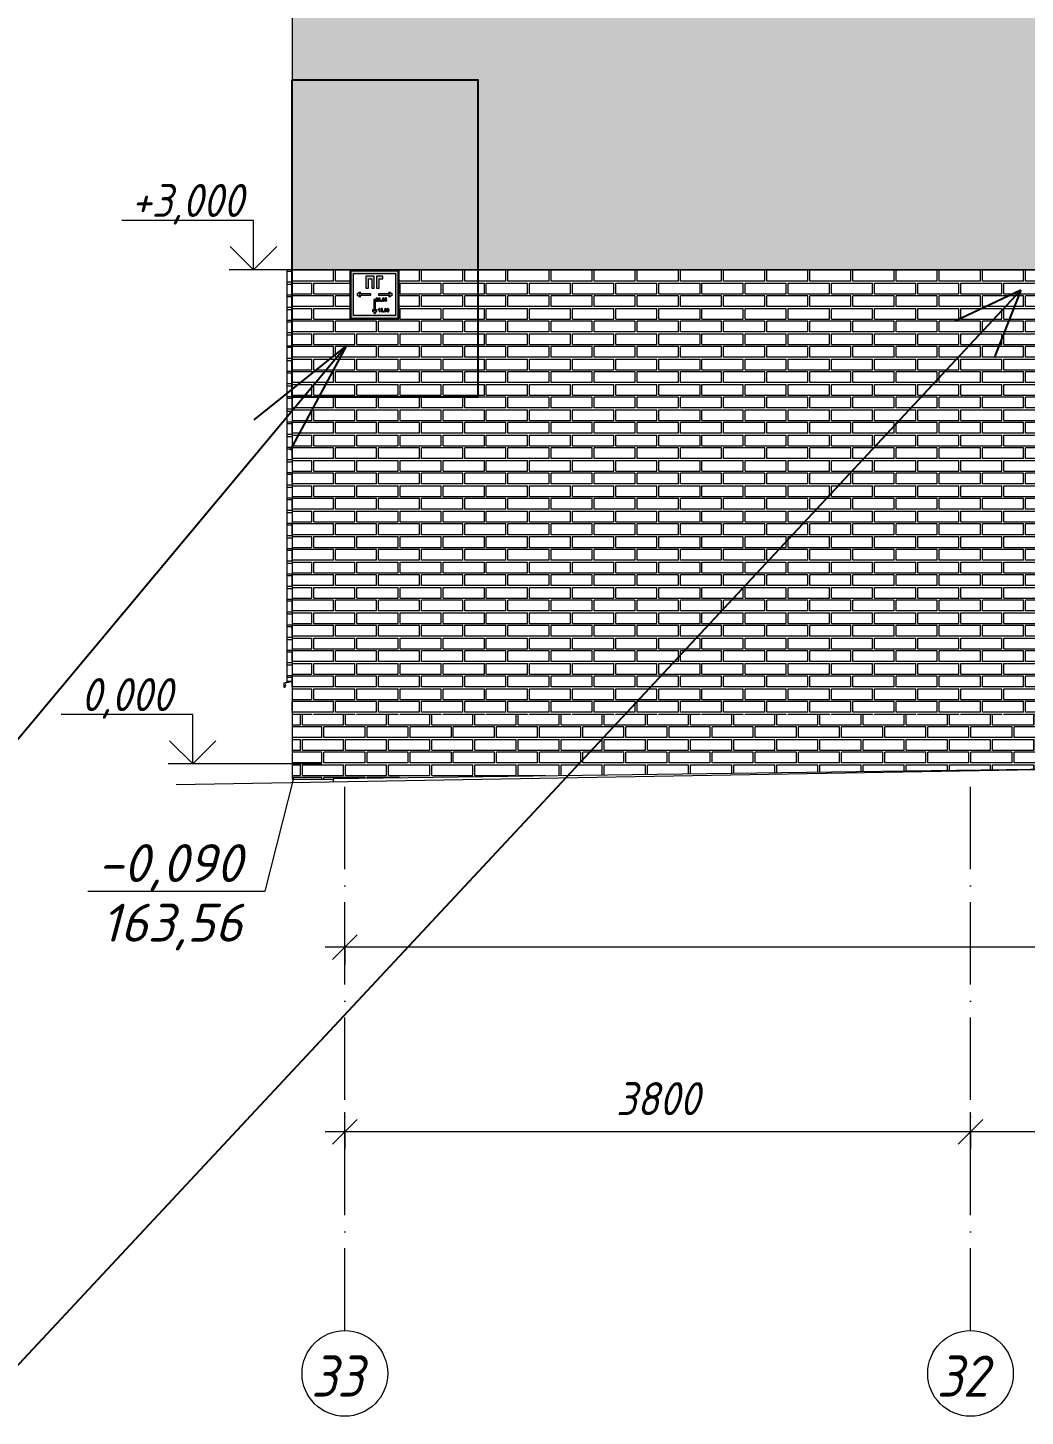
# Model space of a CAD drawing. Header units: millimetres. Extents: x 3914 to 319671, y -18248 to 19136.
# Drawn here: x 188990 to 195048, y -3960 to 4470 of the extents above; entities that cross this region are included whole.
import ezdxf

# ---------------------------------------------------------------- set-up
doc = ezdxf.new("R2010")
doc.units = ezdxf.units.MM
doc.linetypes.add('50_200_ШТРИХ_1Т_ш5_п1_п1_', pattern=[700, 500, -100, 0, -100])
for name, color, linetype, lineweight in [('A-ANNO-DIMS', 7, 'Continuous', 9), ('A-ANNO-DIMS-100', 7, 'Continuous', 9), ('A-ANNO-NOTE', 7, 'Continuous', 9), ('A-DETL-2', 7, 'Continuous', 5), ('A-GENM', 7, 'Continuous', 9), ('A-GLAZ', 7, 'Continuous', 9), ('A-GLAZ-1', 7, 'Continuous', 5), ('A-WALL', 7, 'Continuous', 5), ('A-WALL-PATT', 7, 'Continuous', 5), ('G-ANNO-DIMS', 7, 'Continuous', 9), ('G-ANNO-DIMS-1', 7, 'Continuous', 20), ('I-WALL', 7, 'Continuous', 5), ('Оси', 7, 'Continuous', 9), ('Оси-1', 7, '50_200_ШТРИХ_1Т_ш5_п1_п1_', 9)]:
    doc.layers.add(name, color=color, linetype=linetype, lineweight=lineweight)
doc.styles.add('ISOCPEUR_I_1', font='isocpeui.ttf', dxfattribs={"height": 230})
doc.styles.add('ISOCPEUR_I_2', font='isocpeui.ttf', dxfattribs={"width": 0.9, "height": 250})
doc.styles.add('ISOCPEUR_I_3', font='isocpeui.ttf', dxfattribs={"width": 0.9, "height": 200})
doc.dimstyles.new('ISO-2_0_0_9К_Средний_с_подложкой', dxfattribs={"dimscale": 304.8, "dimtxt": 199.196235, "dimasz": 0.492126, "dimexe": 0.393701, "dimexo": 0, "dimgap": 0.131234, "dimtad": 1, "dimdec": 0, "dimzin": 0, "dimdsep": 46, "dimtxsty": 'ISOCPEUR_I_3', "dimblk1": 'OBLIQUE', "dimblk2": 'OBLIQUE', "dimsah": 1, "dimcen": 0.09, "dimdle": 0.393701, "dimazin": 0, "dimtfac": 1, "dimtdec": 4, "dimtix": 1, "dimtmove": 0, "dimatfit": 3, "dimfxl": 1, "dimtvp": 1, "dimtfill": 1, "dimtolj": 1, "dimtzin": 0, "dimarcsym": 2})
pattern_1 = [(180, (196016.52, 71), (-2e-14, -154), [125, -137]), (90, (196016.52, 6), (-262, 2e-14), [65, -89]), (180, (196016.52, 6), (-2e-14, -154), [125, -137]), (90, (196028.52, 6), (-262, 2e-14), [65, -89]), (180, (196153.52, 6), (2e-14, -154), [125, -137]), (180, (196153.52, 71), (-2e-14, -154), [125, -137]), (90, (195897.52, 83), (-262, 2e-14), [65, -89]), (90, (196147.52, 83), (-262, 2e-14), [65, -89]), (0, (195897.52, 83), (0, -154), [250, -12]), (0, (195897.52, 148), (0, -154), [250, -12])]

# ---------------------------------------------------------------- blocks, each defined once
blk = doc.blocks.new('WNW_Отлив - Отлив_металлический-V332-АР2_ТР1_Фасад ___-1')
at = {"layer": 'A-GLAZ-1'}
for p, q in [((-125341, 500), (-125380, 491)), ((-125380, 491), (-125380, 466)), ((-125380, 466), (-125374, 466)), ((-125379, 490.2), (-125336.6, 500)), ((-125379, 467), (-125379, 490.2)), ((-125374.7, 467), (-125379, 467)), ((-125369.8, 480.4), (-125374.7, 467)), ((-125374, 466), (-125368.9, 480.1)), ((-125368.9, 480.1), (-125369.8, 480.4))]:
    blk.add_line(p, q, dxfattribs=at)
blk = doc.blocks.new('Указатель_ПГ 300х300 - ПГ-1_Левый-34459975-АР2_ТР1_Фасад ___-1')
at = {"layer": 'A-GENM'}
h = blk.add_hatch(color=256, dxfattribs=at)
h.paths.add_polyline_path([(-124686.8, 2707), (-124686.8, 2993), (-124972.8, 2993), (-124972.8, 2707), (-124830, 2707)], flags=0)
h.paths.add_polyline_path([(-124702.1, 2722.4), (-124957.4, 2722.4), (-124957.4, 2977.6), (-124702.1, 2977.6), (-124702.1, 2774.1)], flags=0)
h.paths.add_polyline_path([(-124829, 2733.4), (-124816.4, 2748.8), (-124816.4, 2758.9), (-124824.9, 2748.8), (-124824.9, 2819.5), (-124833.1, 2819.5), (-124833.1, 2748.8), (-124841.5, 2758.9), (-124841.5, 2748.3), (-124830, 2734.6)], flags=0)
h.paths.add_polyline_path([(-124735.7, 2837.4), (-124735.2, 2837.4), (-124720.2, 2850), (-124735.7, 2862.5), (-124745.8, 2862.5), (-124735.7, 2854.1), (-124806.3, 2854.1), (-124806.3, 2845.8), (-124735.7, 2845.8), (-124745.8, 2837.4)], flags=0)
h.paths.add_polyline_path([(-124922.8, 2837.4), (-124912.2, 2837.4), (-124922.3, 2845.8), (-124851.6, 2845.8), (-124851.6, 2854.1), (-124922.3, 2854.1), (-124912.2, 2862.5), (-124922.8, 2862.5), (-124937.8, 2850), (-124932.9, 2845.8)], flags=0)
h.paths.add_polyline_path([(-124831.1, 2888.3), (-124831.1, 2960.9), (-124882.5, 2960.9), (-124882.5, 2888.3), (-124867.1, 2888.3), (-124867.1, 2945.5), (-124846.4, 2945.5), (-124846.4, 2888.3)], flags=0)
h.paths.add_polyline_path([(-124817.9, 2888.3), (-124802.6, 2888.3), (-124802.6, 2945.5), (-124779.5, 2945.5), (-124779.5, 2960.9), (-124817.9, 2960.9)], flags=0)
h = blk.add_hatch(color=256, dxfattribs=at)
h.paths.add_polyline_path([(-124817.9, 2809.2), (-124809.8, 2809.2), (-124809.8, 2811.7), (-124819.6, 2811.7), (-124823, 2809.2)], flags=0)
h.paths.add_polyline_path([(-124821.2, 2813.6), (-124817.9, 2813.5), (-124810.9, 2820.7), (-124810.1, 2823.7), (-124812, 2827.8), (-124818, 2828.7), (-124820.7, 2827.9), (-124822.6, 2823.7), (-124820, 2823.7), (-124817.9, 2826.3), (-124815.6, 2826.6), (-124813.6, 2825.9), (-124812.6, 2823.6), (-124813.7, 2820.7), (-124819.6, 2815)], flags=0)
h.paths.add_polyline_path([(-124822.7, 2811), (-124819.6, 2811.7), (-124821.2, 2813.6), (-124822.2, 2811.7)], flags=0)
h = blk.add_hatch(color=256, dxfattribs=at)
h.paths.add_polyline_path([(-124803.8, 2821), (-124802.6, 2826.5), (-124795, 2826.5), (-124795, 2829), (-124804.8, 2829), (-124806.3, 2818.6), (-124804.4, 2818.6), (-124804.1, 2819.9)], flags=0)
h.paths.add_polyline_path([(-124800.9, 2808.9), (-124795.7, 2811.3), (-124794.1, 2816), (-124795.8, 2820.6), (-124800.9, 2822.1), (-124802.6, 2820.5), (-124797.6, 2818.8), (-124796.6, 2815.8), (-124798.6, 2812.3), (-124802.6, 2812), (-124803.8, 2812.9), (-124804.8, 2814.9), (-124806.9, 2813.9), (-124803.8, 2809.9), (-124802.6, 2809.5)], flags=0)
h = blk.add_hatch(color=256, dxfattribs=at)
h.paths.add_polyline_path([(-124790, 2809.2), (-124788.1, 2811.7), (-124790.5, 2811.2)], flags=0)
h.paths.add_polyline_path([(-124790, 2805.1), (-124788.6, 2806.7), (-124790, 2809.2)], flags=0)
h = blk.add_hatch(color=256, dxfattribs=at)
h.paths.add_polyline_path([(-124782.4, 2811.2), (-124781.1, 2823.9), (-124779.4, 2826.2), (-124777, 2826.7), (-124774.6, 2825.8), (-124773.7, 2823.7), (-124771.2, 2824), (-124773, 2827.9), (-124777, 2829.3), (-124782.1, 2827), (-124784.3, 2818.6)], flags=0)
h.paths.add_polyline_path([(-124777.2, 2808.9), (-124772.6, 2811.2), (-124771.7, 2812.2), (-124770.8, 2815.7), (-124772.6, 2820.3), (-124777.5, 2821.9), (-124779.6, 2821.4), (-124780.3, 2818.6), (-124776.9, 2819.4), (-124774.5, 2818.5), (-124774, 2814), (-124774.5, 2812.6), (-124777.4, 2811.4), (-124781.1, 2813.4), (-124781.3, 2813.5), (-124781.8, 2810.9), (-124781.1, 2810.6)], flags=0)
h = blk.add_hatch(color=256, dxfattribs=at)
h.paths.add_polyline_path([(-124767, 2811.2), (-124765.7, 2823.9), (-124764, 2826.2), (-124761.6, 2826.7), (-124759.2, 2825.8), (-124758.3, 2823.7), (-124755.8, 2824), (-124757.6, 2827.9), (-124761.6, 2829.3), (-124766.8, 2827), (-124769, 2818.6)], flags=0)
h.paths.add_polyline_path([(-124761.9, 2808.9), (-124758.6, 2809.8), (-124756.3, 2812.2), (-124755.5, 2815.7), (-124757.2, 2820.3), (-124762.2, 2821.9), (-124764.2, 2821.4), (-124765, 2818.6), (-124761.5, 2819.4), (-124759.1, 2818.5), (-124758.6, 2814), (-124759.1, 2812.6), (-124762.1, 2811.4), (-124765.7, 2813.4), (-124765.9, 2813.5), (-124766.5, 2810.9), (-124765.7, 2810.6)], flags=0)
blk.add_hatch(color=256, dxfattribs=at).paths.add_polyline_path([(-124799.6, 2745.2), (-124799.6, 2765.3), (-124802.1, 2764.2), (-124806.2, 2760.8), (-124807.1, 2758.9), (-124807.1, 2757.9), (-124802.1, 2760.8), (-124802.1, 2745.2)], flags=0)
h = blk.add_hatch(color=256, dxfattribs=at)
h.paths.add_polyline_path([(-124787.2, 2744.9), (-124782.4, 2746.7), (-124780.5, 2751.2), (-124782.1, 2754.9), (-124785.2, 2757.8), (-124788.4, 2757.1), (-124785.2, 2754.2), (-124784.1, 2753.8), (-124783, 2751.2), (-124784.9, 2748.2), (-124787.2, 2747.4), (-124790.1, 2748.8), (-124791.1, 2750.8), (-124793.6, 2750.5), (-124791.6, 2746.4), (-124788.1, 2745.2)], flags=0)
h.paths.add_polyline_path([(-124785.2, 2757.8), (-124781.8, 2758.9), (-124781.9, 2762), (-124782.2, 2762.7), (-124784.2, 2764.6), (-124787.3, 2765.3), (-124791.3, 2763.9), (-124793.3, 2759.9), (-124790.6, 2759.9), (-124789.6, 2762), (-124787.2, 2762.7), (-124784.3, 2760.8), (-124784.5, 2758.9)], flags=0)
h = blk.add_hatch(color=256, dxfattribs=at)
h.paths.add_polyline_path([(-124776.4, 2745.2), (-124774.5, 2747.7), (-124777, 2747.7)], flags=0)
h.paths.add_polyline_path([(-124776.4, 2741.1), (-124774.9, 2742.6), (-124776.4, 2745.2)], flags=0)
h = blk.add_hatch(color=256, dxfattribs=at)
h.paths.add_polyline_path([(-124763.8, 2744.9), (-124759, 2746.6), (-124757.2, 2751.1), (-124758.1, 2754.3), (-124763.9, 2757.4), (-124769.5, 2754.4), (-124770.4, 2751.1), (-124768.6, 2746.6), (-124764.7, 2745.2)], flags=0)
h.paths.add_polyline_path([(-124763.8, 2747.4), (-124767.5, 2749.3), (-124769.5, 2751.1), (-124767.5, 2752.2), (-124766.7, 2753.9), (-124763.8, 2754.9), (-124760.8, 2753.7), (-124759.8, 2751), (-124761, 2748.3), (-124762.4, 2747.9)], flags=0)
h.paths.add_polyline_path([(-124759.5, 2763.8), (-124763.8, 2765.3), (-124768.2, 2763.8), (-124766.4, 2762), (-124763.8, 2762.7), (-124761.3, 2762)], flags=0)
h.paths.add_polyline_path([(-124758.6, 2757.8), (-124758.5, 2761.5), (-124759.9, 2762), (-124759.5, 2758.9), (-124759.4, 2758.9)], flags=0)
h.paths.add_polyline_path([(-124769, 2757.8), (-124766.7, 2758.9), (-124768.2, 2763.8), (-124769.4, 2758.9)], flags=0)
h = blk.add_hatch(color=256, dxfattribs=at)
h.paths.add_polyline_path([(-124749, 2744.9), (-124745.2, 2746), (-124746.9, 2747.8), (-124748.8, 2745.2)], flags=0)
h.paths.add_polyline_path([(-124749, 2744.9), (-124749, 2747.4), (-124751.4, 2748.8), (-124753.3, 2750.4), (-124754.7, 2750.2), (-124752.9, 2746.3), (-124749.9, 2745.2)], flags=0)
h.paths.add_polyline_path([(-124745.2, 2746), (-124742.7, 2749.5), (-124741.8, 2755.6), (-124744.3, 2754.1), (-124745.4, 2747.8)], flags=0)
h.paths.add_polyline_path([(-124749.1, 2752.1), (-124746.4, 2752.8), (-124744.3, 2755.6), (-124741.8, 2755.6), (-124743, 2761.6), (-124745.1, 2764.2), (-124748.7, 2765.3), (-124753.2, 2763.4), (-124754.7, 2757.7), (-124753.3, 2753.9), (-124751.3, 2753)], flags=0)
h.paths.add_polyline_path([(-124748.4, 2754.6), (-124751.4, 2755.7), (-124752.3, 2758.9), (-124751.3, 2761.5), (-124748.3, 2762.7), (-124745.1, 2760.8), (-124744.3, 2758.6), (-124745.5, 2755.6)], flags=0)
for p, q in [((-124679.8, 3000), (-124979.8, 3000)), ((-124979.8, 3000), (-124979.8, 2700)), ((-124686.8, 2993), (-124972.8, 2993)), ((-124972.8, 2993), (-124972.8, 2707)), ((-124957.4, 2722.4), (-124957.4, 2977.6)), ((-124957.4, 2977.6), (-124702.1, 2977.6)), ((-124831.1, 2960.9), (-124882.5, 2960.9)), ((-124882.5, 2960.9), (-124882.5, 2888.3)), ((-124831.1, 2888.3), (-124831.1, 2960.9)), ((-124779.5, 2960.9), (-124817.9, 2960.9)), ((-124817.9, 2960.9), (-124817.9, 2888.3)), ((-124779.5, 2945.5), (-124779.5, 2960.9)), ((-124702.1, 2977.6), (-124702.1, 2722.4)), ((-124686.8, 2707), (-124686.8, 2993)), ((-124679.8, 2700), (-124679.8, 3000)), ((-124882.5, 2888.3), (-124867.1, 2888.3)), ((-124867.1, 2888.3), (-124867.1, 2945.5)), ((-124867.1, 2945.5), (-124846.4, 2945.5)), ((-124846.4, 2945.5), (-124846.4, 2888.3)), ((-124846.4, 2888.3), (-124831.1, 2888.3)), ((-124817.9, 2888.3), (-124802.6, 2888.3)), ((-124802.6, 2888.3), (-124802.6, 2945.5)), ((-124802.6, 2945.5), (-124779.5, 2945.5)), ((-124922.8, 2862.5), (-124937.8, 2850)), ((-124937.8, 2850), (-124922.8, 2837.4)), ((-124912.2, 2862.5), (-124922.8, 2862.5)), ((-124922.8, 2837.4), (-124912.2, 2837.4)), ((-124922.3, 2854.1), (-124912.2, 2862.5)), ((-124851.6, 2854.1), (-124922.3, 2854.1)), ((-124912.2, 2837.4), (-124922.3, 2845.8)), ((-124922.3, 2845.8), (-124851.6, 2845.8)), ((-124851.6, 2845.8), (-124851.6, 2854.1)), ((-124824.9, 2819.5), (-124833.1, 2819.5)), ((-124833.1, 2819.5), (-124833.1, 2748.8)), ((-124824.9, 2748.8), (-124824.9, 2819.5)), ((-124822.7, 2811), (-124823, 2809.2)), ((-124823, 2809.2), (-124809.8, 2809.2)), ((-124821.2, 2813.6), (-124822.7, 2811)), ((-124820.7, 2827.9), (-124822.6, 2823.7)), ((-124822.6, 2823.7), (-124820.1, 2823.4)), ((-124818, 2816.5), (-124821.2, 2813.6)), ((-124816.2, 2829.3), (-124820.7, 2827.9)), ((-124820.1, 2823.4), (-124819.1, 2825.9)), ((-124819.6, 2811.7), (-124818.5, 2813)), ((-124809.8, 2811.7), (-124819.6, 2811.7)), ((-124819.1, 2825.9), (-124816.3, 2826.8)), ((-124818.5, 2813), (-124815.6, 2815.4)), ((-124813.7, 2820.7), (-124818, 2816.5)), ((-124816.3, 2826.8), (-124813.6, 2825.9)), ((-124811.7, 2827.7), (-124816.2, 2829.3)), ((-124815.6, 2815.4), (-124812, 2818.9)), ((-124812.6, 2823.6), (-124813.7, 2820.7)), ((-124813.6, 2825.9), (-124812.6, 2823.6)), ((-124812, 2818.9), (-124810.5, 2821.3)), ((-124810.1, 2823.7), (-124811.7, 2827.7)), ((-124810.5, 2821.3), (-124810.1, 2823.7)), ((-124809.8, 2809.2), (-124809.8, 2811.7)), ((-124804.8, 2814.9), (-124807.3, 2814.6)), ((-124807.3, 2814.6), (-124805.3, 2810.5)), ((-124804.8, 2829), (-124806.9, 2818.6)), ((-124806.9, 2818.6), (-124804.4, 2818.3)), ((-124735.7, 2854.1), (-124806.3, 2854.1)), ((-124806.3, 2854.1), (-124806.3, 2845.8)), ((-124806.3, 2845.8), (-124735.7, 2845.8)), ((-124805.3, 2810.5), (-124800.9, 2808.9)), ((-124795, 2829), (-124804.8, 2829)), ((-124803.5, 2812.3), (-124804.8, 2814.9)), ((-124804.4, 2818.3), (-124803, 2819.5)), ((-124803.8, 2821), (-124802.7, 2826.5)), ((-124800.1, 2822.4), (-124803.8, 2821)), ((-124800.9, 2811.4), (-124803.5, 2812.3)), ((-124803, 2819.5), (-124800.8, 2819.9)), ((-124802.7, 2826.5), (-124795, 2826.5)), ((-124797.7, 2812.6), (-124800.9, 2811.4)), ((-124800.9, 2808.9), (-124795.7, 2811.3)), ((-124800.8, 2819.9), (-124797.6, 2818.8)), ((-124795.8, 2820.6), (-124800.1, 2822.4)), ((-124796.6, 2815.8), (-124797.7, 2812.6)), ((-124797.6, 2818.8), (-124796.6, 2815.8)), ((-124794.1, 2816), (-124795.8, 2820.6)), ((-124795.7, 2811.3), (-124794.1, 2816)), ((-124795, 2826.5), (-124795, 2829)), ((-124788.1, 2811.7), (-124790.6, 2811.7)), ((-124790.6, 2811.7), (-124790, 2809.2)), ((-124790, 2809.2), (-124790, 2805.1)), ((-124790, 2805.1), (-124788.6, 2806.7)), ((-124788.6, 2806.7), (-124788.1, 2809.2)), ((-124788.1, 2809.2), (-124788.1, 2811.7)), ((-124782.1, 2827), (-124784.3, 2818.6)), ((-124784.3, 2818.6), (-124782.4, 2811.2)), ((-124782.4, 2811.2), (-124777.2, 2808.9)), ((-124777, 2829.3), (-124782.1, 2827)), ((-124781.8, 2819.4), (-124781.1, 2823.9)), ((-124779.6, 2821.4), (-124781.8, 2819.4)), ((-124781.8, 2815.7), (-124780.6, 2818.5)), ((-124781.3, 2813.5), (-124781.8, 2815.7)), ((-124779.7, 2812), (-124781.3, 2813.5)), ((-124781.1, 2823.9), (-124779.4, 2826.2)), ((-124780.6, 2818.5), (-124777.5, 2819.6)), ((-124777.4, 2811.4), (-124779.7, 2812)), ((-124776.9, 2822.1), (-124779.6, 2821.4)), ((-124779.4, 2826.2), (-124777.1, 2826.8)), ((-124777.5, 2819.6), (-124774.5, 2818.5)), ((-124774.5, 2812.6), (-124777.4, 2811.4)), ((-124777.2, 2808.9), (-124774, 2809.8)), ((-124777.1, 2826.8), (-124774.6, 2825.8)), ((-124773, 2827.9), (-124777, 2829.3)), ((-124772.6, 2820.3), (-124776.9, 2822.1)), ((-124774.6, 2825.8), (-124773.7, 2823.7)), ((-124774.5, 2818.5), (-124773.4, 2815.6)), ((-124773.4, 2815.6), (-124774.5, 2812.6)), ((-124774, 2809.8), (-124771.7, 2812.2)), ((-124773.7, 2823.7), (-124771.2, 2824)), ((-124771.2, 2824), (-124773, 2827.9)), ((-124770.8, 2815.7), (-124772.6, 2820.3)), ((-124771.7, 2812.2), (-124770.8, 2815.7)), ((-124766.8, 2827), (-124769, 2818.6)), ((-124769, 2818.6), (-124767, 2811.2)), ((-124767, 2811.2), (-124761.9, 2808.9)), ((-124761.6, 2829.3), (-124766.8, 2827)), ((-124766.5, 2819.4), (-124765.7, 2823.9)), ((-124764.2, 2821.4), (-124766.5, 2819.4)), ((-124766.5, 2815.7), (-124765.2, 2818.5)), ((-124765.9, 2813.5), (-124766.5, 2815.7)), ((-124764.3, 2812), (-124765.9, 2813.5)), ((-124765.7, 2823.9), (-124764, 2826.2)), ((-124765.2, 2818.5), (-124762.2, 2819.6)), ((-124762.1, 2811.4), (-124764.3, 2812)), ((-124761.5, 2822.1), (-124764.2, 2821.4)), ((-124764, 2826.2), (-124761.8, 2826.8)), ((-124762.2, 2819.6), (-124759.1, 2818.5)), ((-124759.1, 2812.6), (-124762.1, 2811.4)), ((-124761.9, 2808.9), (-124758.6, 2809.8)), ((-124761.8, 2826.8), (-124759.2, 2825.8)), ((-124757.6, 2827.9), (-124761.6, 2829.3)), ((-124757.2, 2820.3), (-124761.5, 2822.1)), ((-124759.2, 2825.8), (-124758.3, 2823.7)), ((-124759.1, 2818.5), (-124758, 2815.6)), ((-124758, 2815.6), (-124759.1, 2812.6)), ((-124758.6, 2809.8), (-124756.3, 2812.2)), ((-124758.3, 2823.7), (-124755.8, 2824)), ((-124755.8, 2824), (-124757.6, 2827.9)), ((-124755.5, 2815.7), (-124757.2, 2820.3)), ((-124756.3, 2812.2), (-124755.5, 2815.7)), ((-124735.2, 2862.5), (-124745.8, 2862.5)), ((-124745.8, 2862.5), (-124735.7, 2854.1)), ((-124735.7, 2845.8), (-124745.8, 2837.4)), ((-124745.8, 2837.4), (-124735.2, 2837.4)), ((-124720.2, 2850), (-124735.2, 2862.5)), ((-124735.2, 2837.4), (-124720.2, 2850)), ((-124979.8, 2700), (-124679.8, 2700)), ((-124972.8, 2707), (-124686.8, 2707)), ((-124702.1, 2722.4), (-124957.4, 2722.4)), ((-124833.1, 2748.8), (-124841.5, 2758.9)), ((-124841.5, 2758.9), (-124841.5, 2748.3)), ((-124841.5, 2748.3), (-124829, 2733.4)), ((-124829, 2733.4), (-124816.4, 2748.3)), ((-124816.4, 2758.9), (-124824.9, 2748.8)), ((-124816.4, 2748.3), (-124816.4, 2758.9)), ((-124803.5, 2762.6), (-124807.1, 2760.2)), ((-124807.1, 2760.2), (-124807.1, 2757.9)), ((-124807.1, 2757.9), (-124804.5, 2759.1)), ((-124804.5, 2759.1), (-124802.1, 2760.8)), ((-124801.2, 2765.3), (-124803.5, 2762.6)), ((-124802.1, 2760.8), (-124802.1, 2745.2)), ((-124802.1, 2745.2), (-124799.6, 2745.2)), ((-124799.6, 2765.3), (-124801.2, 2765.3)), ((-124799.6, 2745.2), (-124799.6, 2765.3)), ((-124791.1, 2750.8), (-124793.6, 2750.5)), ((-124793.6, 2750.5), (-124791.6, 2746.4)), ((-124791.3, 2763.9), (-124793.3, 2759.9)), ((-124793.3, 2759.9), (-124790.8, 2759.6)), ((-124791.6, 2746.4), (-124787.2, 2744.9)), ((-124787.3, 2765.3), (-124791.3, 2763.9)), ((-124789.7, 2748.2), (-124791.1, 2750.8)), ((-124790.8, 2759.6), (-124789.6, 2762)), ((-124787.1, 2747.4), (-124789.7, 2748.2)), ((-124789.6, 2762), (-124787.2, 2762.7)), ((-124788.4, 2757.1), (-124788.7, 2754.6)), ((-124788.7, 2754.6), (-124786.9, 2754.9)), ((-124785.2, 2757.8), (-124788.4, 2757.1)), ((-124784.2, 2764.6), (-124787.3, 2765.3)), ((-124787.2, 2762.7), (-124784.8, 2762)), ((-124787.2, 2744.9), (-124782.4, 2746.7)), ((-124784.1, 2748.5), (-124787.1, 2747.4)), ((-124786.9, 2754.9), (-124784.1, 2753.8)), ((-124783.9, 2760), (-124785.2, 2757.8)), ((-124784.8, 2762), (-124783.9, 2760)), ((-124782.1, 2762.7), (-124784.2, 2764.6)), ((-124784.1, 2756.2), (-124782.1, 2757.8)), ((-124781.4, 2754.5), (-124784.1, 2756.2)), ((-124784.1, 2753.8), (-124783, 2751.2)), ((-124783, 2751.2), (-124784.1, 2748.5)), ((-124782.4, 2746.7), (-124780.4, 2751.2)), ((-124781.4, 2760.2), (-124782.1, 2762.7)), ((-124782.1, 2757.8), (-124781.4, 2760.2)), ((-124780.4, 2751.2), (-124781.4, 2754.5)), ((-124774.5, 2747.7), (-124777, 2747.7)), ((-124777, 2747.7), (-124776.4, 2745.2)), ((-124776.4, 2745.2), (-124776.4, 2741.1)), ((-124776.4, 2741.1), (-124774.9, 2742.6)), ((-124774.9, 2742.6), (-124774.5, 2745.2)), ((-124774.5, 2745.2), (-124774.5, 2747.7)), ((-124769.5, 2754.4), (-124770.4, 2751.1)), ((-124770.4, 2751.1), (-124768.6, 2746.6)), ((-124768.2, 2763.8), (-124769.8, 2760.2)), ((-124769.8, 2760.2), (-124769, 2757.8)), ((-124766.7, 2756.2), (-124769.5, 2754.4)), ((-124769, 2757.8), (-124766.7, 2756.2)), ((-124768.6, 2746.6), (-124763.8, 2744.9)), ((-124763.8, 2765.3), (-124768.2, 2763.8)), ((-124767.9, 2751.2), (-124766.8, 2753.8)), ((-124767.5, 2749.3), (-124767.9, 2751.2)), ((-124766, 2747.9), (-124767.5, 2749.3)), ((-124767.3, 2760.1), (-124766.4, 2762)), ((-124766.4, 2758.2), (-124767.3, 2760.1)), ((-124766.8, 2753.8), (-124763.9, 2754.9)), ((-124766.4, 2762), (-124763.8, 2762.7)), ((-124763.8, 2757.4), (-124766.4, 2758.2)), ((-124763.8, 2747.4), (-124766, 2747.9)), ((-124763.9, 2754.9), (-124760.8, 2753.8)), ((-124759.5, 2763.8), (-124763.8, 2765.3)), ((-124763.8, 2762.7), (-124761.3, 2762)), ((-124761.2, 2758.2), (-124763.8, 2757.4)), ((-124760.8, 2748.4), (-124763.8, 2747.4)), ((-124763.8, 2744.9), (-124759, 2746.6)), ((-124761.3, 2762), (-124760.4, 2760)), ((-124760.4, 2760), (-124761.2, 2758.2)), ((-124760.8, 2756.2), (-124758.6, 2757.8)), ((-124758.1, 2754.3), (-124760.8, 2756.2)), ((-124760.8, 2753.8), (-124759.7, 2751.1)), ((-124759.7, 2751.1), (-124760.8, 2748.4)), ((-124757.8, 2760.2), (-124759.5, 2763.8)), ((-124759, 2746.6), (-124757.2, 2751)), ((-124758.6, 2757.8), (-124757.8, 2760.2)), ((-124757.2, 2751), (-124758.1, 2754.3)), ((-124753.2, 2763.4), (-124755, 2758.6)), ((-124755, 2758.6), (-124753.3, 2753.9)), ((-124752.2, 2750.5), (-124754.7, 2750.2)), ((-124754.7, 2750.2), (-124752.9, 2746.3)), ((-124753.3, 2753.9), (-124749.1, 2752.1)), ((-124748.7, 2765.3), (-124753.2, 2763.4)), ((-124752.9, 2746.3), (-124749, 2744.9)), ((-124752.5, 2758.4), (-124751.3, 2761.5)), ((-124751.4, 2755.7), (-124752.5, 2758.4)), ((-124751.1, 2748.1), (-124752.2, 2750.5)), ((-124748.4, 2754.6), (-124751.4, 2755.7)), ((-124751.3, 2761.5), (-124748.3, 2762.7)), ((-124748.9, 2747.4), (-124751.1, 2748.1)), ((-124749.1, 2752.1), (-124746.4, 2752.8)), ((-124749, 2744.9), (-124745.2, 2746)), ((-124746.9, 2747.8), (-124748.9, 2747.4)), ((-124745.1, 2764.2), (-124748.7, 2765.3)), ((-124745.5, 2755.7), (-124748.4, 2754.6)), ((-124748.3, 2762.7), (-124745.4, 2761.6)), ((-124745.5, 2749.1), (-124746.9, 2747.8)), ((-124746.4, 2752.8), (-124744.3, 2754.2)), ((-124744.3, 2758.6), (-124745.5, 2755.7)), ((-124744.7, 2751.3), (-124745.5, 2749.1)), ((-124745.4, 2761.6), (-124744.3, 2758.6)), ((-124745.2, 2746), (-124742.7, 2749.5)), ((-124742.7, 2761.2), (-124745.1, 2764.2)), ((-124744.3, 2754.2), (-124744.7, 2751.3)), ((-124741.8, 2755.6), (-124742.7, 2761.2)), ((-124742.7, 2749.5), (-124741.8, 2755.6))]:
    blk.add_line(p, q, dxfattribs=at)
blk = doc.blocks.new('Ось сетки - Круг_Ø6_00__ISO-2_5_0_9K_ кружки поменьше-23056867-АР2_ТР1_Фасад ___-1')
at = {"layer": 'Оси'}
blk.add_circle((-110, -3700), 260, dxfattribs=at)
blk = doc.blocks.new('DIMBLOCK84-АР2_ТР1_Фасад ___-1')
at = {"layer": 'A-ANNO-DIMS-100', "transparency": 16777216}
for p, q in [((194715.9, -2339.3), (194715.9, -2113.2)), ((199965.9, -2339.3), (199965.9, -2113.2)), ((199965.9, -2233.2), (194715.9, -2233.2)), ((194715.9, -2233.2), (194715.9, -2339.3)), ((199965.9, -2233.2), (199965.9, -2339.3))]:
    blk.add_line(p, q, dxfattribs=at)
at = {"layer": 'A-ANNO-DIMS-100', "lineweight": 20, "transparency": 16777216}
for p, q in [((194715.9, -2233.2), (194790.9, -2158.2)), ((199965.9, -2233.2), (200040.9, -2158.2)), ((194715.9, -2233.2), (194640.9, -2308.2)), ((199965.9, -2233.2), (199890.9, -2308.2))]:
    blk.add_line(p, q, dxfattribs=at)
at = {"layer": 'A-ANNO-DIMS-100', "color": 0, "transparency": 16777216, "insert": (197088.1, -1931.9), "char_height": 200, "width": 606.782, "attachment_point": 1, "line_spacing_factor": 1.149209, "style": 'ISOCPEUR_I_3', "bg_fill": 3, "box_fill_scale": 1.25, "bg_fill_color": 256, "bg_fill_true_color": 13158600, "bg_fill_transparency": 0}
blk.add_mtext('5250', dxfattribs=at)
blk = doc.blocks.new('_Oblique')
at = {"color": 0, "linetype": 'ByBlock', "lineweight": -2}
blk.add_line((-0.5, -0.5), (0.5, 0.5), dxfattribs=at)
blk = doc.blocks.new('DIMBLOCK85-АР2_ТР1_Фасад ___-1')
at = {"layer": 'A-ANNO-DIMS-100', "transparency": 16777216}
for p, q in [((190915.9, -2339.3), (190915.9, -2113.2)), ((194715.9, -2339.3), (194715.9, -2113.2)), ((194715.9, -2233.2), (190795.9, -2233.2)), ((190915.9, -2233.2), (190915.9, -2339.3)), ((194715.9, -2233.2), (194715.9, -2339.3))]:
    blk.add_line(p, q, dxfattribs=at)
at = {"layer": 'A-ANNO-DIMS-100', "lineweight": 20, "transparency": 16777216}
for p, q in [((190915.9, -2233.2), (190990.9, -2158.2)), ((194715.9, -2233.2), (194790.9, -2158.2)), ((190915.9, -2233.2), (190840.9, -2308.2)), ((194715.9, -2233.2), (194640.9, -2308.2))]:
    blk.add_line(p, q, dxfattribs=at)
at = {"layer": 'A-ANNO-DIMS-100', "color": 0, "transparency": 16777216, "insert": (192563.1, -1931.9), "char_height": 200, "width": 606.782, "attachment_point": 1, "line_spacing_factor": 1.149209, "style": 'ISOCPEUR_I_3', "bg_fill": 3, "box_fill_scale": 1.25, "bg_fill_color": 256, "bg_fill_true_color": 13158600, "bg_fill_transparency": 0}
blk.add_mtext('3800', dxfattribs=at)
blk = doc.blocks.new('DIMBLOCK86-АР2_ТР1_Фасад ___-1')
at = {"layer": 'A-ANNO-DIMS-100', "transparency": 16777216}
for p, q in [((190915.9, -1218.6), (190915.9, -992.5)), ((315815.9, -1218.6), (315815.9, -992.5)), ((315935.9, -1112.5), (190795.9, -1112.5)), ((190915.9, -1112.5), (190915.9, -1218.6)), ((315815.9, -1112.5), (315815.9, -1218.6))]:
    blk.add_line(p, q, dxfattribs=at)
at = {"layer": 'A-ANNO-DIMS-100', "lineweight": 20, "transparency": 16777216}
for p, q in [((190915.9, -1112.5), (190990.9, -1037.5)), ((315815.9, -1112.5), (315890.9, -1037.5)), ((190915.9, -1112.5), (190840.9, -1187.5)), ((315815.9, -1112.5), (315740.9, -1187.5))]:
    blk.add_line(p, q, dxfattribs=at)
at = {"layer": 'A-ANNO-DIMS-100', "color": 0, "transparency": 16777216, "insert": (252998.2, -811.2), "char_height": 200, "width": 882.593, "attachment_point": 1, "line_spacing_factor": 1.149209, "style": 'ISOCPEUR_I_3', "bg_fill": 3, "box_fill_scale": 1.25, "bg_fill_color": 256, "bg_fill_true_color": 13158600, "bg_fill_transparency": 0}
blk.add_mtext('124900', dxfattribs=at)
blk = doc.blocks.new('Высотные отметки - Стрелка_Верх-17668718-АР2_ТР1_Фасад ___-1')
at = {"layer": 'G-ANNO-DIMS'}
for p, q in [((2945.4, 7800), (3745.4, 7800)), ((2945.4, 7500), (2945.4, 7800)), ((2793.8, 7500), (3093.8, 7500))]:
    blk.add_line(p, q, dxfattribs=at)
at = {"layer": 'G-ANNO-DIMS-1'}
for q in [(2804, 7641.4), (3086.9, 7641.4)]:
    blk.add_line((2945.4, 7500), q, dxfattribs=at)
blk = doc.blocks.new('ATP_Отметка аннатационная_Угол_ISO2_1 - ATP_Отметка аннатационная_Угол_ISO2_5-26601038-АР2_ТР1_Фасад ___-1')
at = {"layer": 'A-ANNO-NOTE'}
blk.add_line((-125496.9, -775.2), (-126571.7, -775.2), dxfattribs=at)

msp = doc.modelspace()

# ---------------------------------------------------------------- hatches: boundary and pattern name
at = {"layer": 'A-WALL-PATT'}
h = msp.add_hatch(dxfattribs=at)
h.set_pattern_fill('FP_113', color=256, style=0, pattern_type=2)
h.set_pattern_definition([(180, (222984.9, 4306), (-2e-14, -154), [125, -137]), (90, (222984.9, 4241), (-262, 2e-14), [65, -89]), (180, (222984.9, 4241), (-2e-14, -154), [125, -137]), (90, (222996.9, 4241), (-262, 2e-14), [65, -89]), (180, (223121.9, 4241), (-2e-14, -154), [125, -137]), (180, (223121.9, 4306), (-2e-14, -154), [125, -137]), (90, (222865.9, 4318), (-262, 2e-14), [65, -89]), (90, (223115.9, 4318), (-262, 2e-14), [65, -89]), (0, (222865.9, 4318), (0, -154), [250, -12]), (0, (222865.9, 4383), (0, -154), [250, -12])])
h.paths.add_polyline_path([(190845.9, 3000), (195459.2, 3000), (195459.2, 3298), (195473.4, 3298.7), (195472.1, 3303.5), (195473.4, 3312.3), (195476.7, 3316.7), (195483.6, 3320.2), (195489.3, 3320.2), (195496.7, 3317.5), (195497.8, 3316.7), (195502.2, 3307.1), (195505.7, 3298), (195543.2, 3298), (195543.7, 3310.6), (195545.2, 3313.9), (195550.7, 3318.8), (195554.3, 3320.2), (195562.1, 3320.2), (195568.8, 3316.7), (195572.7, 3310.6), (195573.2, 3303.5), (195573.2, 3298), (195611.8, 3298), (195617.1, 3314.6), (195621.5, 3318.8), (195628.9, 3320.6), (195636.4, 3318.8), (195642.9, 3311.6), (195644.5, 3307.1), (195644.5, 3298), (195657.2, 3298), (195657.2, 3000), (209075.9, 3000), (209075.9, 3002.6), (210495.9, 3002.6), (210495.9, 3000), (219500.9, 3000), (219500.9, 8400), (190595.9, 8400), (190595.9, 4200), (190595.9, 3000)])
h.paths.add_polyline_path([(195641, 3298), (195641.2, 3298), (195642.3, 3300.3)], flags=17)
h.paths.add_polyline_path([(195569.1, 3298), (195569.3, 3298), (195570.5, 3300.1)], flags=17)
h.paths.add_polyline_path([(195496.7, 3298), (195497.8, 3298.7), (195496.6, 3298)], flags=17)
h.paths.add_polyline_path([(209057.5, 4666), (208175.5, 4667), (208175.5, 7200), (209075.5, 7200), (209075.5, 4666)], flags=16)
h.paths.add_polyline_path([(198867.1, 4666), (198025.5, 4667), (198025.5, 7200), (198925.5, 7200), (198925.5, 4666), (198867.3, 4666)], flags=16)
h.paths.add_polyline_path([(196515.9, 4666), (195775.7, 4667), (195775.9, 7200), (198025, 7200), (198025, 4700), (196675.7, 4699.4), (196675.7, 4666), (196655.6, 4666)], flags=16)
h.paths.add_polyline_path([(206875.5, 4666), (205975.5, 4667), (205975.5, 4700), (204676.5, 4700), (204676.9, 7200), (208174.5, 7199.9), (208174.5, 4700), (206875.5, 4700), (206875.5, 4667)], flags=16)
h.paths.add_polyline_path([(203775.9, 4666), (203775.9, 7200), (204675.9, 7200), (204675.9, 4666), (203795.8, 4666)], flags=16)
h.paths.add_polyline_path([(214775.9, 4666), (213875.9, 4667), (213875.9, 4700), (212675.7, 4699), (212675.7, 4666), (210495.7, 4667), (210495.7, 7200), (214775.9, 7200), (214775.9, 4667)], flags=16)
h.paths.add_polyline_path([(200414.4, 4666), (200325.5, 4667), (200325.5, 4700), (198925.7, 4700), (198925.7, 7200), (202625.5, 7200), (202625.5, 4666), (201252.4, 4666)], flags=16)
h = msp.add_hatch(dxfattribs=at)
h.set_pattern_fill('FP_163', color=256, style=0, pattern_type=2)
h.set_pattern_definition([(180, (189463.42, 63.5), (-2e-14, -154), [125, -137]), (90, (189463.42, -1.5), (-262, 2e-14), [65, -89]), (180, (189463.42, -1.5), (-2e-14, -154), [125, -137]), (90, (189475.42, -1.5), (-262, 2e-14), [65, -89]), (180, (189600.42, -1.5), (-2e-14, -154), [125, -137]), (180, (189600.42, 63.5), (-2e-14, -154), [125, -137]), (90, (189344.42, 75.5), (-262, 2e-14), [65, -89]), (90, (189594.42, 75.5), (-262, 2e-14), [65, -89]), (0, (189344.42, 75.5), (0, -154), [250, -12]), (0, (189344.42, 140.5), (0, -154), [250, -12])])
h.paths.add_polyline_path([(190565.9, 500), (190595.9, 500), (190595.9, 3000), (190565.9, 3000), (190565.9, 507.4)], flags=0)
h = msp.add_hatch(dxfattribs=at)
h.set_pattern_fill('FP_129', color=256, style=0, pattern_type=2)
h.set_pattern_definition([(180, (190845.92, 71), (-2e-14, -154), [125, -137]), (90, (190845.92, 6), (-262, 2e-14), [65, -89]), (180, (190845.92, 6), (-2e-14, -154), [125, -137]), (90, (190857.92, 6), (-262, 2e-14), [65, -89]), (180, (190982.92, 6), (-2e-14, -154), [125, -137]), (180, (190982.92, 71), (-2e-14, -154), [125, -137]), (90, (190726.92, 83), (-262, 2e-14), [65, -89]), (90, (190976.92, 83), (-262, 2e-14), [65, -89]), (0, (190726.92, 83), (0, -154), [250, -12]), (0, (190726.92, 148), (0, -154), [250, -12])])
h.paths.add_polyline_path([(195889.5, 300), (196007.1, 300), (196007.1, 3000), (191246.2, 3000), (191246.2, 2700), (190946.2, 2700), (190946.2, 3000), (190595.9, 3000), (190595.9, 300), (195506.4, 300)])
h = msp.add_hatch(dxfattribs=at)
h.set_pattern_fill('FP_121', color=256, style=0, pattern_type=2)
h.set_pattern_definition(pattern_1)
h.paths.add_polyline_path([(190595.9, -91.6), (190845.9, -91.6), (190845.9, 300), (190595.9, 300), (190595.9, -88.3)], flags=0)
h = msp.add_hatch(dxfattribs=at)
h.set_pattern_fill('FP_121', color=256, style=0, pattern_type=2)
h.set_pattern_definition(pattern_1)
h.paths.add_polyline_path([(190845.9, -88.3), (196007.1, -18.4), (196007.1, 300), (190845.9, 300), (190845.9, -19.1)], flags=0)

# ---------------------------------------------------------------- linework, layer by layer
at = {"color": 1}
for p, q in [((195021, 2877), (194622, 2688)), ((195021, 2877), (194860, 2465.9)), ((190926.7, 2541.1), (190362, 2090)), ((190926.7, 2541.1), (190583, 1905.3))]:
    msp.add_line(p, q, dxfattribs=at)
msp.add_lwpolyline([(190595.9, 4154.2), (191723, 4154.2), (191723, 2227), (190595.9, 2227)], close=True, dxfattribs=at)
at = {"layer": 'A-ANNO-NOTE'}
msp.add_line((190604, -85.8), (190429, -772.1), dxfattribs=at)
at = {"layer": 'A-DETL-2'}
msp.add_line((196006.8, -19.1), (189891.6, -125.9), dxfattribs=at)
at = {"layer": 'A-WALL'}
for p, q in [((190595.9, 8400), (190595.9, -91.6)), ((190845.9, -88.3), (196007.1, -18.4)), ((190595.9, -91.6), (190845.9, -91.6)), ((190845.9, -88.3), (190845.9, -91.6))]:
    msp.add_line(p, q, dxfattribs=at)
at = {"layer": 'G-ANNO-DIMS'}
for p, q in [((198394.6, 3000), (190360.4, 3000)), ((190775.9, 0), (189991.7, 0))]:
    msp.add_line(p, q, dxfattribs=at)
at = {"layer": 'I-WALL'}
for p, q in [((190565.9, 500), (190565.9, 3000)), ((190595.9, 3000), (190565.9, 3000)), ((190595.9, 500), (190565.9, 500)), ((190845.9, -109.2), (190845.9, -91.6))]:
    msp.add_line(p, q, dxfattribs=at)
at = {"layer": 'Оси-1'}
for p, q in [((194715.9, -3440), (194715.9, 0)), ((190915.9, -3440), (190915.9, 0))]:
    msp.add_line(p, q, dxfattribs=at)

# ---------------------------------------------------------------- block references
at = {"layer": 'A-ANNO-NOTE'}
msp.add_blockref('ATP_Отметка аннатационная_Угол_ISO2_1 - ATP_Отметка аннатационная_Угол_ISO2_5-26601038-АР2_ТР1_Фасад ___-1', (315925.9, 0), dxfattribs=at)
at = {"layer": 'A-GENM'}
msp.add_blockref('Указатель_ПГ 300х300 - ПГ-1_Левый-34459975-АР2_ТР1_Фасад ___-1', (315925.9, 0), dxfattribs=at)
at = {"layer": 'A-GLAZ'}
msp.add_blockref('WNW_Отлив - Отлив_металлический-V332-АР2_ТР1_Фасад ___-1', (315925.9, 0), dxfattribs=at)
at = {"layer": 'G-ANNO-DIMS', "extrusion": (0, 0, -1)}
for p in [(-193305.9, -4500), (-192937.1, -7500)]:
    msp.add_blockref('Высотные отметки - Стрелка_Верх-17668718-АР2_ТР1_Фасад ___-1', p, dxfattribs=at)
at = {"layer": 'Оси'}
for p in [(191025.9, 0), (194825.9, 0)]:
    msp.add_blockref('Ось сетки - Круг_Ø6_00__ISO-2_5_0_9K_ кружки поменьше-23056867-АР2_ТР1_Фасад ___-1', p, dxfattribs=at)

# ---------------------------------------------------------------- texts
at = {"layer": 'A-ANNO-NOTE', "char_height": 230, "attachment_point": 1, "style": 'ISOCPEUR_I_1'}
for s, insert, width in [('-0,090', (189413.1, -486.5), 1098.312), ('163,56', (189436.1, -848.6), 1042.194)]:
    msp.add_mtext(s, dxfattribs=dict(at, insert=insert, width=width))
at = {"layer": 'G-ANNO-DIMS', "char_height": 200, "attachment_point": 1, "line_spacing_factor": 1.149209, "style": 'ISOCPEUR_I_3'}
for s, insert, width in [('+3,000', (189619.8, 3521.3), 841.377), ('0,000', (189314.8, 521.3), 688.399)]:
    msp.add_mtext(s, dxfattribs=dict(at, insert=insert, width=width))
at = {"layer": 'Оси', "char_height": 250, "width": 404.05, "attachment_point": 1, "style": 'ISOCPEUR_I_2'}
for s, insert in [('33', (190711, -3591.2)), ('32', (194511, -3591.2))]:
    msp.add_mtext(s, dxfattribs=dict(at, insert=insert))

# ---------------------------------------------------------------- next in the draw order: dimensions: what is measured, and where the dimension line sits
at = {"layer": 'A-ANNO-DIMS'}
for base, p1, p2, override, picture, middle in [((190915.9, -1112.5), (315815.9, -1218.6), (190915.9, -1218.6), {"dimpost": '<>', "dimfxl": 124899.999966}, 'DIMBLOCK86-АР2_ТР1_Фасад ___-1', (253365.9, -972.5)), ((194715.9, -2233.2), (199965.9, -2339.3), (194715.9, -2339.3), {"dimpost": '<>', "dimfxl": 5250}, 'DIMBLOCK84-АР2_ТР1_Фасад ___-1', (197340.9, -2093.2))]:
    dim = msp.add_linear_dim(base=base, p1=p1, p2=p2, dimstyle='ISO-2_0_0_9К_Средний_с_подложкой', override=override, dxfattribs=at)
    dim.commit()
    dim.dimension.update_dxf_attribs({"geometry": picture, "text_midpoint": middle})

# ---------------------------------------------------------------- next in the draw order: linework, layer by layer
at = {"color": 1}
msp.add_line((187632, -1401), (190926.7, 2541.1), dxfattribs=at)

# ---------------------------------------------------------------- next in the draw order: dimensions: what is measured, and where the dimension line sits
at = {"layer": 'A-ANNO-DIMS'}
dim = msp.add_linear_dim(base=(190915.9, -2233.2), p1=(194715.9, -2339.3), p2=(190915.9, -2339.3), dimstyle='ISO-2_0_0_9К_Средний_с_подложкой', override={"dimpost": '<>', "dimfxl": 3800}, dxfattribs=at)
dim.commit()
dim.dimension.update_dxf_attribs({"geometry": 'DIMBLOCK85-АР2_ТР1_Фасад ___-1', "text_midpoint": (192815.9, -2093.2)})

# ---------------------------------------------------------------- next in the draw order: linework, layer by layer
at = {"color": 1}
msp.add_line((188787, -3803), (195021, 2877), dxfattribs=at)

doc.saveas('drawing.dxf')
